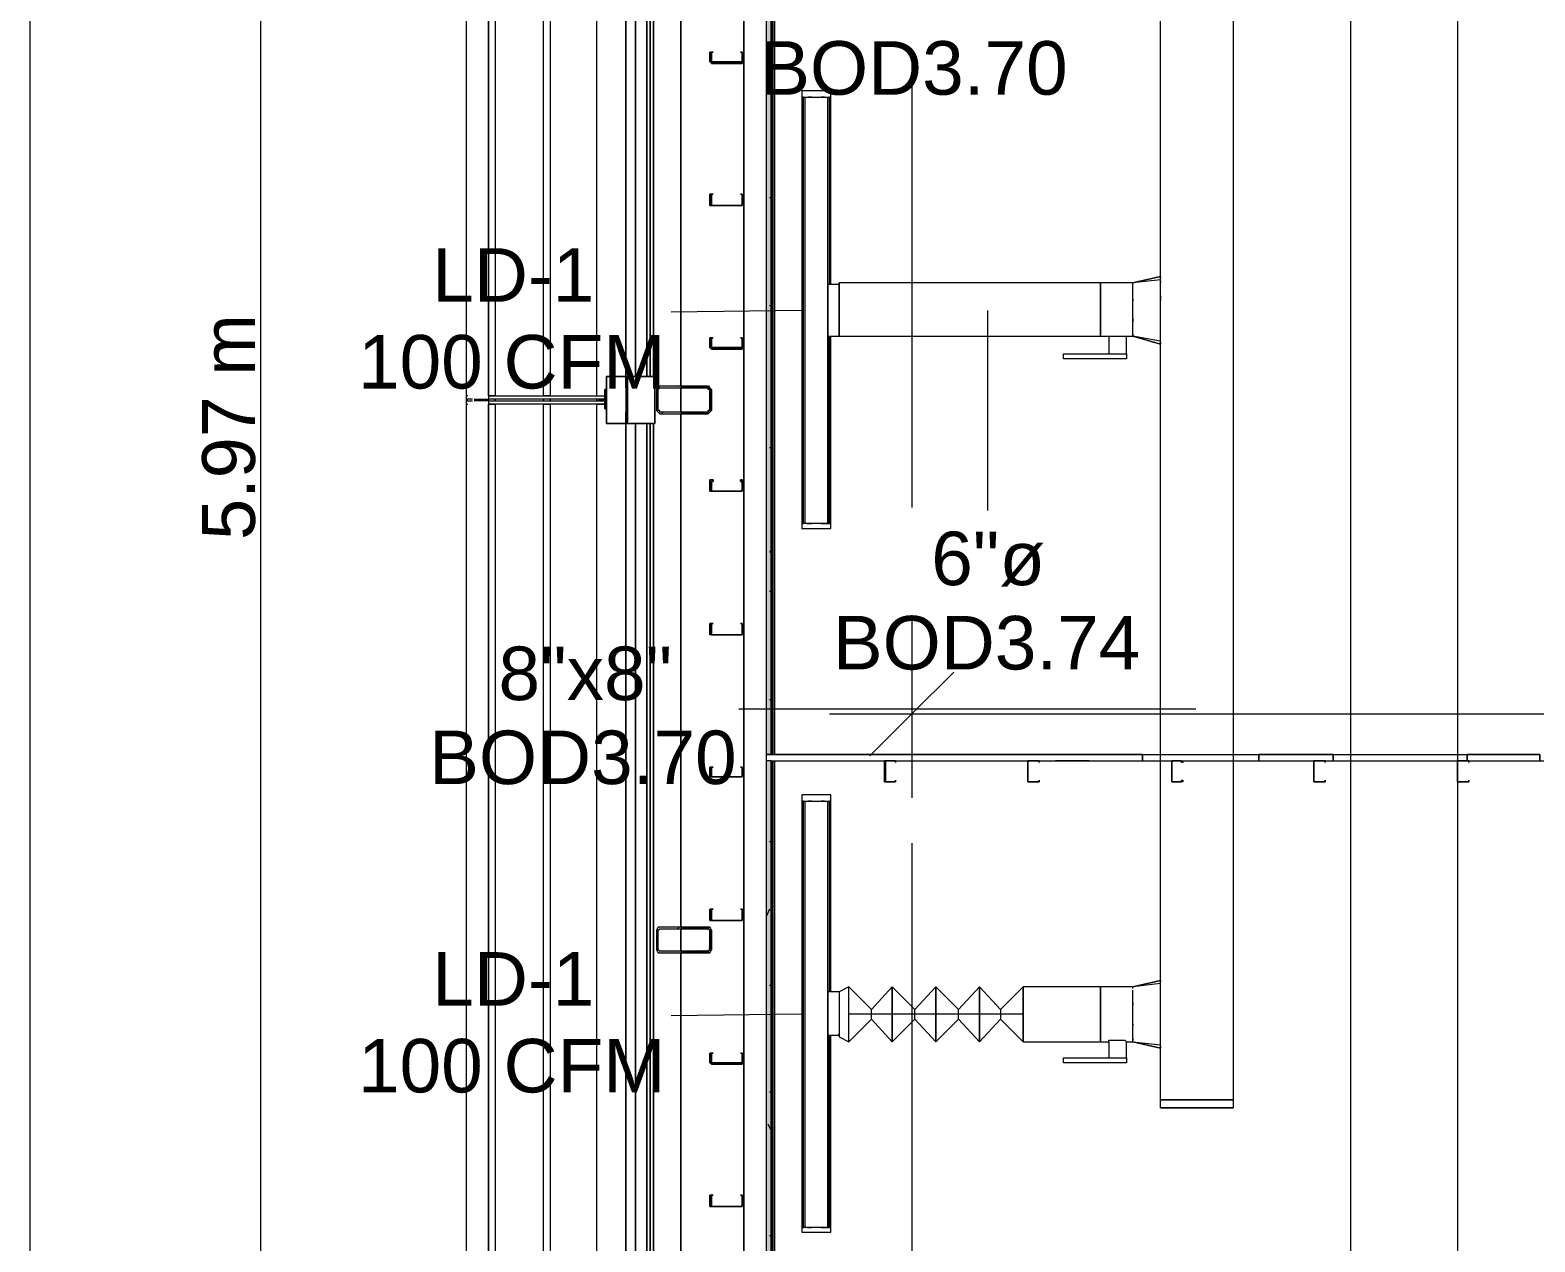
# Model space of a CAD drawing. Header units: metres. Extents: x -2 to 207, y -8 to 52.
# Drawn here: x 5.314 to 9.584, y 33.045 to 36.484 of the extents above; entities that cross this region are included whole.
import ezdxf

# ---------------------------------------------------------------- set-up
doc = ezdxf.new("R2010")
doc.units = ezdxf.units.M
doc.layers.add('HVAC - Ductos', color=5, linetype='Continuous', lineweight=0)
doc.layers.add('PDF_Text', color=7, linetype='Continuous', lineweight=0)
doc.layers.add('PDF_Geometry', color=7, linetype='Continuous', lineweight=0, true_color=0xaaaaaa)
doc.layers.add('PDF_Solid Fills', color=7, linetype='Continuous', lineweight=0, true_color=0xffffff)
doc.styles.add('PDF Helvetica', font='')
doc.styles.get('PDF Helvetica').set_extended_font_data('Helvetica')

msp = doc.modelspace()

# ---------------------------------------------------------------- hatches: boundary and pattern name
at = {"layer": 'PDF_Solid Fills', "lineweight": 0, "transparency": 33554559}
h = msp.add_hatch(color=256, dxfattribs=at)
h.paths.add_polyline_path([(7.4034, 34.4287), (7.4172, 34.4287), (7.4172, 46.7169), (7.4034, 46.7169)])
h.paths.add_polyline_path([(7.4034, 22.7362), (7.4172, 22.7362), (7.4172, 32.8984), (7.4034, 32.8984)])
h.paths.add_polyline_path([(7.4034, 21.2334), (7.4172, 21.2334), (7.4172, 22.7225), (7.4034, 22.7225)])
h.paths.add_polyline_path([(7.4172, 21.2151), (7.4034, 21.2151), (7.4034, 8.9224), (7.4172, 8.9224)])
h.paths.add_polyline_path([(7.4034, 32.9121), (7.4172, 32.9121), (7.4172, 34.4104), (7.4034, 34.4104)])
h = msp.add_hatch(color=256, dxfattribs=at)
h.paths.add_polyline_path([(7.2476, 35.4642), (7.2431, 35.4642), (7.2431, 35.4046), (7.2476, 35.4633)])
h.paths.add_polyline_path([(7.2431, 35.4046), (7.2385, 35.4046), (7.2431, 35.4)])
h.paths.add_polyline_path([(7.0964, 35.4642), (7.0918, 35.4642), (7.0918, 35.4046)])
h.paths.add_polyline_path([(7.2431, 35.4688), (7.2431, 35.4733), (7.0964, 35.4733)])
h.paths.add_polyline_path([(7.101, 35.4), (7.101, 35.4046), (7.0964, 35.4046)])
h.paths.add_polyline_path([(7.101, 35.4), (7.2378, 35.3955), (7.2385, 35.3955), (7.2385, 35.4)])
h = msp.add_hatch(color=256, dxfattribs=at)
h.paths.add_polyline_path([(7.2385, 33.9385), (7.2476, 33.9339), (7.2476, 33.9385)])
h.paths.add_polyline_path([(7.2476, 33.9293), (7.2431, 33.9293), (7.2385, 33.8743), (7.101, 33.8697), (7.101, 33.8743), (7.0964, 33.8743), (7.0964, 33.8652), (7.0979, 33.8652), (7.2431, 33.8697), (7.2476, 33.9284)])
h.paths.add_polyline_path([(7.0964, 33.9293), (7.0918, 33.9293), (7.0918, 33.8743)])

# ---------------------------------------------------------------- linework, layer by layer
at = {"layer": 'HVAC - Ductos', "color": 252, "lineweight": 0, "true_color": 0x939598}
for points in [[(5.3142, 9.1378), (5.3142, 13.976), (5.3142, 23.1715), (5.3142, 32.3715), (5.3142, 41.567), (5.3142, 46.4007)], [(5.5569, 17.1787), (5.5707, 17.2061), (5.6119, 17.229), (5.6761, 17.2473), (5.7632, 17.2611), (5.864, 17.2703), (5.9693, 17.2748), (5.9693, 17.2794), (5.9693, 17.5727), (5.9693, 19.7856), (5.9693, 21.852), (5.9693, 23.1715), (5.9693, 26.2962), (5.9693, 28.7108), (5.9693, 32.3715), (5.9693, 38.3415), (5.9693, 41.567), (5.9693, 45.3515), (5.9693, 46.4007)]]:
    msp.add_lwpolyline(points, dxfattribs=at)
at = {"layer": 'HVAC - Ductos', "lineweight": 0}
for points in [[(9.062, 30.7405), (9.062, 38.5522), (9.3644, 38.5522), (9.3644, 30.1494), (9.3415, 29.957), (9.0849, 29.957), (9.062, 30.1494), (9.062, 30.6305), (9.062, 30.6259)], [(7.5271, 35.0839), (7.5042, 35.0839), (7.5088, 35.0839), (7.5088, 36.2935), (7.5042, 36.2935), (7.5271, 36.2935)], [(7.5042, 36.2935), (7.5042, 35.0839)], [(7.518, 36.2935), (7.5271, 36.2935), (7.5317, 36.2935), (7.5271, 36.2935), (7.5225, 36.2935)], [(7.5638, 36.2935), (7.5866, 36.2935), (7.582, 36.2935), (7.582, 35.762)], [(7.5866, 35.762), (7.5866, 36.2935)], [(8.5213, 35.7849), (8.4434, 35.7666), (8.5213, 35.7849)], [(8.5213, 35.5971), (8.5213, 35.5925), (8.4434, 35.6154), (8.4434, 35.6199), (8.4434, 35.6245), (8.4434, 35.6337), (8.4434, 35.6521), (8.4434, 35.6703), (8.4434, 35.6887), (8.4434, 35.707), (8.4434, 35.7253), (8.4434, 35.7437), (8.4434, 35.7574), (8.4434, 35.762), (8.4434, 35.7666), (8.3518, 35.7666), (8.3518, 35.762), (8.3518, 35.7574), (8.3518, 35.7437), (8.3518, 35.7253), (8.3518, 35.707), (8.3518, 35.6887), (8.3518, 35.6703), (8.3518, 35.6521), (8.3518, 35.6337), (8.3518, 35.6245), (8.3518, 35.6154), (8.3518, 35.6245), (8.3518, 35.6337), (8.3518, 35.6521), (8.3518, 35.6703), (8.3518, 35.6887), (8.3518, 35.707), (8.3518, 35.7253), (8.3518, 35.7437), (8.3518, 35.7574), (8.3518, 35.762), (8.3518, 35.7666), (7.6096, 35.7666)], [(7.6096, 35.762), (7.6096, 35.7528), (7.6096, 35.7437), (7.6096, 35.7253), (7.6096, 35.707), (7.6096, 35.6887), (7.6096, 35.6703), (7.6096, 35.6521), (7.6096, 35.6383), (7.6096, 35.6245), (7.6096, 35.6154), (8.3518, 35.6154), (8.3747, 35.6154), (8.3747, 35.565), (8.3793, 35.565), (8.3839, 35.565), (8.3931, 35.565), (8.3976, 35.565), (8.4068, 35.565), (8.4113, 35.565), (8.4159, 35.565), (8.4205, 35.565)], [(8.5213, 35.707), (8.5213, 35.7116), (8.5213, 35.7253), (8.5213, 35.7345), (8.5213, 35.7391), (8.5213, 35.7437), (8.5213, 35.762), (8.5213, 35.7757), (8.4434, 35.7666)], [(8.5213, 35.7712), (8.5213, 35.7666)], [(8.5213, 35.7299), (8.5213, 35.7162)], [(8.5213, 35.6429), (8.5213, 35.6475), (8.5213, 35.6566), (8.5213, 35.6703), (8.5213, 35.6749), (8.5213, 35.6795), (8.5213, 35.7024)], [(7.5042, 35.6887), (7.1331, 35.6841)], [(8.0311, 35.6887), (8.0311, 35.1205)], [(7.5638, 35.0839), (7.5866, 35.0839), (7.582, 35.0839), (7.582, 35.6154)], [(7.5866, 35.0839), (7.5866, 35.6154)], [(8.3747, 35.6154), (8.3793, 35.6154), (8.3839, 35.6154), (8.3931, 35.6154), (8.4022, 35.6154), (8.4113, 35.6154), (8.4159, 35.6154), (8.4205, 35.6154), (8.4251, 35.6154)], [(8.4251, 35.565), (8.4251, 35.6154), (8.4434, 35.6154), (8.4434, 35.6199), (8.4434, 35.6154)], [(8.5213, 35.6017), (8.4434, 35.6154), (8.5213, 35.5925), (8.5213, 35.5971), (8.5213, 35.6017), (8.5213, 35.6062), (8.5213, 35.6154)], [(8.5213, 35.6199), (8.5213, 35.6337), (8.5213, 35.6383)], [(7.518, 35.0839), (7.5271, 35.0839), (7.5317, 35.0839), (7.5271, 35.0839), (7.5225, 35.0839)], [(7.8157, 34.7815), (7.8157, 34.5433), (7.8157, 34.305)], [(7.9349, 34.6624), (7.8157, 34.5433), (7.6966, 34.4241)], [(8.6222, 34.557), (7.3255, 34.557)], [(7.582, 34.5433), (12.4616, 34.5433), (15.6321, 34.5433), (18.6652, 34.5433), (21.625, 34.5433), (30.7334, 34.5433), (33.2075, 34.5433), (36.1764, 34.5433), (39.2049, 34.5433), (41.6104, 34.5433), (49.2113, 34.5433), (51.5801, 34.5433), (54.5399, 34.5433), (58.1961, 34.5433)], [(7.5271, 33.0863), (7.5042, 33.0863), (7.5088, 33.0863), (7.5088, 34.2958), (7.5042, 34.2958), (7.5271, 34.2958)], [(7.5042, 34.2958), (7.5042, 33.0863)], [(7.518, 34.2958), (7.5271, 34.2958), (7.5317, 34.2958), (7.5271, 34.2958), (7.5225, 34.2958)], [(7.5638, 34.2958), (7.5866, 34.2958), (7.582, 34.2958), (7.582, 33.7552)], [(7.5866, 33.7552), (7.5866, 34.2958)], [(8.5213, 33.7873), (8.4434, 33.769), (8.5213, 33.7873)], [(8.5213, 33.7781), (8.4434, 33.769)], [(7.637, 33.6132), (7.637, 33.6224), (7.637, 33.6361), (7.637, 33.6636), (7.637, 33.6911), (7.637, 33.7186), (7.637, 33.746), (7.637, 33.7598), (7.637, 33.769), (7.6096, 33.7552), (7.5775, 33.7552)], [(7.5775, 33.7506), (7.5775, 33.746), (7.5775, 33.7368), (7.5775, 33.7232), (7.5775, 33.7094), (7.5775, 33.6911), (7.5775, 33.6773), (7.5775, 33.659), (7.5775, 33.6498), (7.5775, 33.6361), (7.5775, 33.6315), (7.6096, 33.6315), (7.6096, 33.6361)], [(7.6096, 33.7552), (7.6096, 33.7506), (7.6096, 33.7368), (7.6096, 33.714), (7.6096, 33.6911), (7.6096, 33.6682), (7.6096, 33.6452), (7.6096, 33.6315), (7.6096, 33.6269), (7.637, 33.6132), (7.637, 33.6224), (7.637, 33.6361), (7.637, 33.6636), (7.637, 33.6911), (7.637, 33.7186), (7.637, 33.746), (7.637, 33.7598), (7.637, 33.769)], [(7.6096, 33.7506), (7.6096, 33.746)], [(7.7012, 33.6773), (7.637, 33.6132), (7.637, 33.769), (7.7012, 33.7048), (7.7607, 33.769), (7.7607, 33.6132), (7.7012, 33.6773), (7.7012, 33.7048)], [(7.8249, 33.6773), (7.7607, 33.6132), (7.7607, 33.769), (7.8249, 33.7048), (7.8845, 33.769), (7.8845, 33.6132), (7.8249, 33.6773), (7.8249, 33.7048)], [(7.9486, 33.6773), (7.8845, 33.6132), (7.8845, 33.769), (7.9486, 33.7048), (8.0081, 33.769), (8.0081, 33.6132), (7.9486, 33.6773), (7.9486, 33.7048)], [(8.0678, 33.6773), (8.0081, 33.6132), (8.0081, 33.769), (8.0678, 33.7048), (8.0678, 33.6773), (8.1318, 33.6132), (8.3518, 33.6132), (8.3518, 33.6178), (8.3518, 33.6269), (8.3518, 33.6361), (8.3518, 33.6544), (8.3518, 33.6728), (8.3518, 33.6911), (8.3518, 33.7094), (8.3518, 33.7277), (8.3518, 33.746), (8.3518, 33.7598), (8.3518, 33.7644), (8.3518, 33.769), (8.1318, 33.769), (8.1318, 33.6132), (8.1318, 33.769), (8.0678, 33.7048)], [(8.4434, 33.7644), (8.4434, 33.769), (8.3518, 33.769), (8.3518, 33.7644), (8.3518, 33.7598), (8.3518, 33.746), (8.3518, 33.7277), (8.3518, 33.7094), (8.3518, 33.6911), (8.3518, 33.6728), (8.3518, 33.6544), (8.3518, 33.6361), (8.3518, 33.6269), (8.3518, 33.6178), (8.3518, 33.6132), (8.3747, 33.6132), (8.3747, 33.5674), (8.3793, 33.5674), (8.3839, 33.5674), (8.3931, 33.5674), (8.3976, 33.5674), (8.4068, 33.5674), (8.4113, 33.5674), (8.4159, 33.5674), (8.4205, 33.5674)], [(8.4251, 33.5674), (8.4251, 33.6132), (8.4434, 33.6132), (8.4434, 33.6178), (8.4434, 33.6224), (8.4434, 33.6269), (8.4434, 33.6361), (8.4434, 33.6544), (8.4434, 33.6728), (8.4434, 33.6911), (8.4434, 33.7094), (8.4434, 33.7277), (8.4434, 33.746), (8.4434, 33.7598)], [(8.5213, 33.7094), (8.5213, 33.714), (8.5213, 33.7232), (8.5213, 33.7368), (8.5213, 33.7414), (8.5213, 33.746), (8.5213, 33.7644), (8.5213, 33.7735)], [(7.5042, 33.6911), (7.1331, 33.6865)], [(8.1318, 33.6911), (8.0678, 33.6911), (8.0127, 33.6911), (7.967, 33.6911), (7.9257, 33.6911), (7.8845, 33.6911), (7.8478, 33.6911), (7.8066, 33.6911), (7.7607, 33.6911), (7.7058, 33.6911), (7.637, 33.6911)], [(8.5213, 33.6452), (8.5213, 33.6498), (8.5213, 33.659), (8.5213, 33.6728), (8.5213, 33.6773), (8.5213, 33.6819), (8.5213, 33.7048)], [(7.6096, 33.6773), (7.6096, 33.659), (7.6096, 33.6498)], [(7.5638, 33.0863), (7.5866, 33.0863), (7.582, 33.0863), (7.582, 33.6315)], [(7.5866, 33.0863), (7.5866, 33.6315)], [(8.3747, 33.6132), (8.3747, 33.6178), (8.3793, 33.6178), (8.3839, 33.6178), (8.3931, 33.6178), (8.4022, 33.6178), (8.4113, 33.6178), (8.4159, 33.6178), (8.4205, 33.6178), (8.4251, 33.6132)], [(8.4434, 33.6132), (8.5213, 33.604), (8.5213, 33.6086), (8.5213, 33.6178)], [(8.5213, 33.6224), (8.5213, 33.6361), (8.5213, 33.6406)], [(8.5213, 33.4253), (8.5213, 33.4482), (8.7275, 33.4482), (8.7275, 33.4253)], [(8.7275, 33.4253), (8.5213, 33.4253), (8.7275, 33.4253)], [(7.518, 33.0863), (7.5271, 33.0863), (7.5317, 33.0863), (7.5271, 33.0863), (7.5225, 33.0863)]]:
    msp.add_lwpolyline(points, dxfattribs=at)
for points in [[(8.7275, 37.1869), (8.7275, 33.4482), (8.5213, 33.4482), (8.5213, 37.1869)], [(7.5042, 36.3118), (7.5042, 36.2935), (7.5866, 36.2935), (7.5866, 36.3118)], [(7.5775, 36.2935), (7.5775, 35.0839), (7.5775, 36.2935), (7.5775, 35.0839), (7.5134, 35.0839), (7.5134, 36.2935)], [(7.5684, 36.2935), (7.5638, 36.2935), (7.5592, 36.2935), (7.5638, 36.2935)], [(8.5213, 35.7803), (8.5213, 35.7849)], [(7.5775, 35.762), (7.5775, 35.7528), (7.5775, 35.7437), (7.5775, 35.7253), (7.5775, 35.707), (7.5775, 35.6887), (7.5775, 35.6703), (7.5775, 35.6521), (7.5775, 35.6383), (7.5775, 35.6245), (7.5775, 35.6154), (7.6096, 35.6154), (7.6096, 35.6245), (7.6096, 35.6337), (7.6096, 35.6521), (7.6096, 35.6703), (7.6096, 35.6887), (7.6096, 35.707), (7.6096, 35.7253), (7.6096, 35.7437), (7.6096, 35.7574), (7.6096, 35.762), (7.6096, 35.7666), (7.6096, 35.762)], [(8.4434, 35.7208), (8.4434, 35.7162)], [(8.4434, 35.6657), (8.4434, 35.6612), (8.4434, 35.6566), (8.4434, 35.6612)], [(8.2464, 35.5512), (8.2464, 35.565), (8.4251, 35.565), (8.4251, 35.5512)], [(7.5042, 35.0701), (7.5866, 35.0701), (7.5866, 35.0839), (7.5042, 35.0839)], [(7.5592, 35.0839), (7.5638, 35.0839), (7.5684, 35.0839), (7.5638, 35.0839)], [(7.5042, 34.3142), (7.5042, 34.2958), (7.5866, 34.2958), (7.5866, 34.3142)], [(7.5775, 34.2958), (7.5775, 33.0863), (7.5775, 34.2958), (7.5775, 33.0863), (7.5134, 33.0863), (7.5134, 34.2958)], [(7.5684, 34.2958), (7.5638, 34.2958), (7.5592, 34.2958), (7.5638, 34.2958)], [(8.5213, 33.7827), (8.5213, 33.7873)], [(8.1318, 33.6132), (8.1318, 33.6178), (8.1318, 33.6269), (8.1318, 33.6361), (8.1318, 33.6544), (8.1318, 33.6728), (8.1318, 33.6911), (8.1318, 33.7094), (8.1318, 33.7277), (8.1318, 33.746), (8.1318, 33.7598), (8.1318, 33.7644), (8.1318, 33.769), (8.1318, 33.7644), (8.1318, 33.7598), (8.1318, 33.746), (8.1318, 33.7277), (8.1318, 33.7094), (8.1318, 33.6911), (8.1318, 33.6728), (8.1318, 33.6544), (8.1318, 33.6361), (8.1318, 33.6269), (8.1318, 33.6178)], [(8.4434, 33.7232), (8.4434, 33.7186)], [(8.4434, 33.6636), (8.4434, 33.659)], [(8.4434, 33.6224), (8.4434, 33.6178)], [(8.5213, 33.5948), (8.4434, 33.6132), (8.5213, 33.5948), (8.5213, 33.5994)], [(8.2464, 33.5536), (8.2464, 33.5674), (8.4251, 33.5674), (8.4251, 33.5536)], [(7.5042, 33.0726), (7.5866, 33.0726), (7.5866, 33.0863), (7.5042, 33.0863)], [(7.5592, 33.0863), (7.5638, 33.0863), (7.5684, 33.0863), (7.5638, 33.0863)]]:
    msp.add_lwpolyline(points, close=True, dxfattribs=at)
at = {"layer": 'PDF_Geometry', "lineweight": 0}
for points in [[(8.1777, 34.4104), (8.4709, 34.4104), (8.4709, 34.4287), (7.4172, 34.4287), (7.4172, 46.7169), (7.3393, 46.7169), (7.3393, 8.9224)], [(9.4102, 8.8766), (9.0069, 8.8766), (8.5992, 8.8766), (8.196, 8.8766), (7.4034, 8.8766), (7.4034, 8.8903), (7.4034, 8.9087), (7.4034, 8.9224), (7.4034, 21.2151), (7.4034, 21.2197), (7.4034, 21.2334), (7.4034, 22.7225), (7.4034, 22.7362), (7.4034, 32.8984), (7.4034, 32.9121), (7.4034, 34.4104), (7.4034, 34.4287), (7.4034, 46.7169)], [(7.4172, 34.4287), (7.4172, 46.7169)], [(7.4172, 34.4287), (7.4172, 41.4662)], [(7.4217, 34.4287), (7.4217, 41.4662)], [(7.3393, 32.4724), (7.3393, 41.0676)], [(7.4172, 41.0676), (7.4172, 34.4287), (7.4034, 34.4287), (7.4172, 34.4287), (8.4709, 34.4287), (8.4709, 34.4104), (8.8008, 34.4104), (8.8008, 34.4287)], [(6.5695, 38.5064), (6.5604, 38.5064), (6.5558, 38.5064), (6.5512, 38.5064), (6.5512, 35.4321), (6.5558, 35.4321), (6.5604, 35.4321), (6.5695, 35.4321)], [(6.6153, 38.5064), (6.6153, 38.4973), (6.6153, 38.5064), (6.6153, 38.4973), (6.6153, 38.5064), (6.6153, 35.4321), (6.9452, 35.4321), (6.9452, 35.4367), (6.9269, 35.4367), (6.9452, 35.4367)], [(6.6336, 38.4881), (6.6153, 38.4881), (6.6153, 35.4459), (6.6153, 38.4881), (6.6336, 38.4881), (6.6336, 35.4459), (6.6153, 35.4459), (6.6153, 38.4881), (6.6153, 35.4459), (6.6336, 35.4459)], [(6.6153, 35.4459), (6.6153, 38.4881)], [(6.9223, 35.4459), (6.9223, 38.4881), (6.9452, 38.4881), (6.9223, 38.4881)], [(7.8157, 36.3988), (7.8157, 35.1297)], [(6.9498, 35.5008), (6.9498, 35.4642)], [(6.9498, 35.5008), (6.9498, 35.4642)], [(6.9498, 35.5008), (6.9498, 35.4642)], [(6.9498, 35.5008), (6.9498, 35.4642)], [(6.5558, 35.4459), (6.5512, 35.4459), (6.5512, 35.4367), (6.5558, 35.4367)], [(6.6153, 35.4459), (6.9452, 35.4459)], [(6.7711, 35.4459), (6.7895, 35.4459)], [(6.9223, 35.4459), (6.9452, 35.4459)], [(6.9223, 35.4459), (6.9452, 35.4459)], [(6.9498, 35.4642), (6.9452, 35.4642)], [(6.9498, 35.4642), (6.9452, 35.4642)], [(6.9498, 35.4642), (6.9452, 35.4642)], [(6.9498, 35.4642), (6.9452, 35.4642)], [(6.9498, 35.4642), (6.9452, 35.4642)], [(6.9498, 35.4642), (6.9452, 35.4642)], [(6.9452, 35.4459), (6.9452, 35.4596)], [(6.9452, 35.455), (6.9452, 35.4596)], [(6.9452, 35.4459), (6.9452, 35.4596)], [(6.9452, 35.455), (6.9452, 35.4596)], [(6.9452, 35.4459), (6.9452, 35.4596)], [(6.9452, 35.455), (6.9452, 35.4596)], [(6.9452, 35.4459), (6.9452, 35.4596)], [(6.9452, 35.455), (6.9452, 35.4596)], [(6.9498, 35.4642), (6.9498, 35.4688)], [(6.9498, 35.4642), (6.9498, 35.4688)], [(6.9498, 35.4642), (6.9498, 35.4688)], [(6.9498, 35.4642), (6.9498, 35.4688)], [(7.1606, 35.4733), (7.2385, 35.4733), (7.2431, 35.4733)], [(7.2431, 35.4688), (7.2476, 35.4642), (7.2476, 35.4046), (7.2431, 35.4), (7.2385, 35.3954), (7.1606, 35.3954)], [(7.1606, 35.4), (7.2385, 35.4), (7.2385, 35.4046), (7.2431, 35.4046), (7.2431, 35.4642), (7.2385, 35.4642), (7.2385, 35.4688), (7.1606, 35.4688)], [(7.1743, 35.4688), (7.1788, 35.4733)], [(6.5695, 35.4367), (6.5604, 35.4367), (6.5558, 35.4367), (6.5512, 35.4367), (6.5512, 32.3669), (6.5558, 32.3669), (6.5604, 32.3669), (6.5695, 32.3669)], [(6.5558, 35.4321), (6.5512, 35.4321), (6.5512, 35.423), (6.5558, 35.423)], [(6.5741, 35.4367), (6.5833, 35.4367), (6.6016, 35.4367), (6.6153, 35.4367), (6.6153, 35.4321), (6.6016, 35.4321), (6.5833, 35.4321), (6.5741, 35.4321)], [(6.6153, 35.4367), (6.6153, 35.4321), (6.6153, 35.4367), (6.6153, 35.4321), (6.6153, 35.4367), (6.6153, 32.3669), (6.9452, 32.3669), (6.9452, 32.3715), (6.9269, 32.3715), (6.9452, 32.3715)], [(6.9452, 35.4321), (6.9452, 35.4367), (6.9452, 35.4321), (6.9269, 35.4321), (6.9452, 35.4321), (6.9452, 35.4367), (6.6153, 35.4367), (6.6153, 35.4321)], [(6.6153, 35.4321), (6.6153, 35.4367), (6.6153, 35.4321)], [(6.6153, 35.4321), (6.6153, 35.4367), (6.6153, 35.4321)], [(6.9452, 32.3853), (6.9452, 32.3944), (6.9452, 32.3807), (6.9223, 32.3807), (6.9223, 35.423), (6.9452, 35.423), (6.6153, 35.423), (6.6153, 32.3807), (6.9452, 32.3807), (6.9452, 32.3944), (6.9498, 32.3944), (6.9452, 32.3944), (6.9452, 32.3441), (6.9498, 32.3441), (6.9498, 32.3028), (6.9498, 32.3441)], [(6.6336, 35.423), (6.6153, 35.423), (6.6153, 32.3807), (6.6153, 35.423), (6.6336, 35.423), (6.6336, 32.3807), (6.6153, 32.3807), (6.6153, 35.423), (6.6153, 32.3807), (6.6336, 32.3807)], [(6.7895, 35.423), (6.7711, 35.423)], [(6.9452, 35.423), (6.9223, 35.423)], [(6.9452, 35.4092), (6.9452, 35.423)], [(6.9452, 35.4092), (6.9452, 35.423)], [(6.9452, 35.4092), (6.9452, 35.423)], [(6.9452, 35.4092), (6.9452, 35.423)], [(6.9452, 35.4092), (6.9452, 35.4184)], [(6.9452, 35.4092), (6.9452, 35.4184)], [(6.9452, 35.4092), (6.9452, 35.4184)], [(6.9452, 35.4092), (6.9452, 35.4184)], [(6.9452, 35.4092), (6.9498, 35.4092)], [(6.9452, 35.4092), (6.9498, 35.4092)], [(6.9452, 35.4092), (6.9498, 35.4092)], [(6.9452, 35.4092), (6.9498, 35.4092)], [(6.9498, 35.4092), (6.9498, 35.368)], [(6.9498, 35.4046), (6.9498, 35.4092)], [(6.9498, 35.4092), (6.9498, 35.368)], [(6.9498, 35.4046), (6.9498, 35.4092)], [(6.9498, 35.4092), (6.9498, 35.368)], [(6.9498, 35.4046), (6.9498, 35.4092)], [(6.9498, 35.4092), (6.9498, 35.368)], [(6.9498, 35.4046), (6.9498, 35.4092)], [(7.0048, 35.4), (7.0048, 35.368)], [(7.0048, 35.4), (7.0048, 35.368)], [(7.1056, 35.3954), (7.1102, 35.4)], [(7.2247, 35.3954), (7.2293, 35.4)], [(7.2431, 35.4138), (7.2476, 35.4138)], [(7.8157, 34.8136), (7.8157, 34.4975)], [(7.4034, 34.4104), (7.4034, 34.4287)], [(8.4709, 34.4287), (8.8008, 34.4287), (9.0115, 34.4287), (9.0115, 34.4104), (9.3918, 34.4104), (9.3918, 34.4287)], [(8.9887, 34.4104), (9.0115, 34.4104), (9.0115, 34.4287), (8.8008, 34.4287), (8.8008, 34.4104), (8.9611, 34.4104)], [(9.0115, 34.4287), (9.3918, 34.4287), (9.598, 34.4287), (9.598, 34.4104), (9.7722, 34.4104)], [(7.4172, 34.4104), (7.4034, 34.4104)], [(7.4172, 8.9224), (7.4172, 21.2151), (8.448, 21.2151), (8.448, 21.2334), (7.4172, 21.2334), (7.4172, 22.7225), (14.4684, 22.7225), (14.4684, 22.7362), (7.4172, 22.7362), (7.4172, 32.8984), (9.0115, 32.8984), (9.0115, 32.9121), (7.4172, 32.9121), (7.4172, 34.4104), (7.7424, 34.4104)], [(7.4172, 34.4104), (7.4172, 32.9121)], [(7.4217, 32.9121), (7.4217, 34.4104)], [(7.7699, 34.4104), (8.1502, 34.4104)], [(8.5855, 34.4104), (8.5855, 34.4058), (8.5809, 34.4058), (8.5809, 34.4104), (8.5534, 34.4104)], [(9.3964, 34.4104), (9.3964, 34.4058), (9.3964, 34.4104), (9.3644, 34.4104)], [(7.8157, 34.1767), (7.8157, 32.9076)], [(7.0048, 33.9385), (7.0048, 33.8652)], [(7.1514, 33.9339), (7.156, 33.9385)], [(7.1606, 33.9385), (7.2385, 33.9385), (7.2431, 33.9385)], [(7.1606, 33.8697), (7.2385, 33.8697), (7.2431, 33.8743), (7.2431, 33.9293), (7.2385, 33.9339), (7.1606, 33.9339)], [(7.2431, 33.9339), (7.2476, 33.9293), (7.2476, 33.8743), (7.2431, 33.8697)], [(7.2431, 33.9018), (7.2476, 33.9064)], [(7.0918, 33.8789), (7.0964, 33.8835)], [(7.2431, 33.8652), (7.2385, 33.8652), (7.1606, 33.8652)], [(7.2018, 33.8652), (7.2064, 33.8697)]]:
    msp.add_lwpolyline(points, dxfattribs=at)
for points in [[(7.4172, 34.4287), (7.4172, 41.4662)], [(7.4263, 41.4662), (7.4263, 34.4287)], [(6.7895, 35.4459), (6.7711, 35.4459), (6.7711, 38.4881), (6.7895, 38.4881)], [(7.0048, 36.967), (7.0048, 38.4331), (7.0048, 36.967), (7.0048, 35.5008)], [(7.1606, 36.967), (7.1606, 37.0403), (7.1606, 36.967), (7.1606, 36.8937), (7.1606, 35.4733), (7.1606, 36.8937)], [(7.0322, 36.967), (7.0322, 35.5008)], [(7.0644, 36.967), (7.0644, 35.5008)], [(7.0735, 36.967), (7.0735, 35.5008)], [(7.0826, 36.967), (7.0826, 35.5008)], [(7.2431, 36.4218), (7.2431, 36.3943), (7.2476, 36.3943), (7.2476, 36.3897), (7.3347, 36.3897), (7.3347, 36.3943), (7.3347, 36.4218), (7.3301, 36.4218), (7.3347, 36.4218), (7.3347, 36.3943), (7.2476, 36.3943), (7.2476, 36.4218), (7.2522, 36.4218)], [(7.2522, 36.4218), (7.2476, 36.4218), (7.2476, 36.3943), (7.3347, 36.3943), (7.3347, 36.4218), (7.3301, 36.4218), (7.3347, 36.4218), (7.3347, 36.3943), (7.3347, 36.3897), (7.2476, 36.3897), (7.2476, 36.3943), (7.2431, 36.3943), (7.2431, 36.4218)], [(7.2431, 36.0186), (7.2431, 35.9865), (7.2476, 35.9865), (7.3347, 35.9865), (7.3347, 36.0186), (7.3301, 36.0186), (7.3347, 36.0186), (7.3347, 35.9865), (7.2476, 35.9865), (7.2476, 36.0186), (7.2522, 36.0186)], [(7.2522, 36.0186), (7.2476, 36.0186), (7.2476, 35.9865), (7.3347, 35.9865), (7.3347, 36.0186), (7.3301, 36.0186), (7.3347, 36.0186), (7.3347, 35.9865), (7.2476, 35.9865), (7.2431, 35.9865), (7.2431, 36.0186)], [(7.2431, 35.6108), (7.2431, 35.5833), (7.2476, 35.5787), (7.3347, 35.5787), (7.3347, 35.5833), (7.3347, 35.6108), (7.3301, 35.6108), (7.3347, 35.6108), (7.3347, 35.5833), (7.2476, 35.5833), (7.2476, 35.6108), (7.2522, 35.6108)], [(7.2522, 35.6108), (7.2476, 35.6108), (7.2476, 35.5833), (7.3347, 35.5833), (7.3347, 35.6108), (7.3301, 35.6108), (7.3347, 35.6108), (7.3347, 35.5833), (7.3347, 35.5787), (7.2476, 35.5787), (7.2431, 35.5833), (7.2431, 35.6108)], [(7.0048, 35.368), (7.0094, 35.368), (7.014, 35.368), (7.0826, 35.368), (7.0872, 35.368), (7.0872, 35.5008), (7.0826, 35.5008), (7.014, 35.5008), (7.0094, 35.5008), (7.0048, 35.5008), (7.0048, 35.368), (7.0002, 35.368), (6.9544, 35.368), (6.9498, 35.368), (6.9498, 35.5008), (6.9544, 35.5008), (7.0002, 35.5008), (7.0048, 35.5008)], [(7.0872, 35.5008), (7.0826, 35.5008), (7.014, 35.5008), (7.0094, 35.5008), (7.0048, 35.5008), (7.0002, 35.5008), (6.9544, 35.5008), (6.9498, 35.5008), (6.9498, 35.368), (6.9544, 35.368), (7.0002, 35.368), (7.0048, 35.368), (7.0094, 35.368), (7.014, 35.368), (7.0826, 35.368), (7.0872, 35.368)], [(7.0002, 35.5008), (6.9544, 35.5008)], [(7.0002, 35.5008), (6.9544, 35.5008)], [(7.0048, 35.4688), (7.0048, 35.5008)], [(7.0048, 35.4688), (7.0048, 35.5008)], [(7.0094, 35.5008), (7.0094, 35.368)], [(7.0094, 35.5008), (7.0094, 35.4688)], [(7.0826, 35.5008), (7.014, 35.5008)], [(7.0872, 35.5008), (7.0872, 35.368)], [(6.9498, 35.4688), (6.9498, 35.4642), (6.9452, 35.4642), (6.9498, 35.4642)], [(6.9452, 35.4184), (6.9452, 35.4092), (6.9452, 35.4596), (6.9452, 35.4642), (6.9452, 35.4596), (6.9452, 35.4092)], [(6.9452, 35.4642), (6.9498, 35.4642)], [(6.9452, 35.4642), (6.9498, 35.4642)], [(6.9452, 35.4596), (6.9452, 35.455)], [(7.0872, 35.4046), (7.0872, 35.4), (7.0872, 35.4046), (7.0872, 35.4092), (7.0872, 35.4642), (7.0872, 35.4688), (7.0872, 35.4642), (7.0872, 35.4092), (7.0872, 35.4046), (7.0872, 35.4)], [(7.0872, 35.4046), (7.0872, 35.4092), (7.0872, 35.4642), (7.0872, 35.4688), (7.0872, 35.4642), (7.0872, 35.4092)], [(7.101, 35.4733), (7.0964, 35.4688), (7.0918, 35.4642), (7.0918, 35.4046), (7.0964, 35.4), (7.101, 35.3954), (7.2385, 35.3954), (7.2431, 35.4), (7.2476, 35.4046), (7.2476, 35.4642), (7.2431, 35.4688), (7.2385, 35.4733)], [(7.0964, 35.4046), (7.0964, 35.4642), (7.101, 35.4688), (7.2385, 35.4688), (7.2431, 35.4642), (7.2431, 35.4046), (7.2385, 35.4046), (7.2385, 35.4), (7.101, 35.4), (7.101, 35.4046)], [(7.1606, 35.4367), (7.1606, 35.4688), (7.1606, 35.4367), (7.1606, 35.4)], [(6.6336, 35.4321), (6.6336, 35.4367)], [(6.7711, 35.4367), (6.7711, 35.4321)], [(6.7895, 32.3807), (6.7711, 32.3807), (6.7711, 35.423), (6.7895, 35.423)], [(6.7895, 35.4321), (6.7895, 35.4367)], [(6.9223, 35.4367), (6.9223, 35.4321)], [(6.9498, 35.4), (6.9498, 35.4046), (6.9498, 35.4), (6.9498, 35.4046), (6.9498, 35.4092), (6.9452, 35.4092), (6.9498, 35.4092), (6.9498, 35.4046)], [(6.9498, 35.4092), (6.9452, 35.4092)], [(6.9498, 35.4092), (6.9452, 35.4092)], [(6.9498, 35.4092), (6.9452, 35.4092)], [(7.0048, 35.368), (7.0048, 35.4)], [(7.0094, 35.4), (7.0094, 35.368)], [(6.9544, 35.368), (7.0002, 35.368)], [(6.9544, 35.368), (7.0002, 35.368)], [(7.0048, 33.9018), (7.0048, 32.4357), (7.0048, 33.9018), (7.0048, 35.368)], [(7.014, 35.368), (7.0826, 35.368)], [(7.0322, 35.368), (7.0322, 33.9018)], [(7.0644, 35.368), (7.0644, 33.9018)], [(7.0735, 35.368), (7.0735, 33.9018)], [(7.0826, 35.368), (7.0826, 33.9018)], [(7.1606, 33.9385), (7.1606, 35.3954)], [(7.2431, 35.2076), (7.2431, 35.1755), (7.2476, 35.1755), (7.3347, 35.1755), (7.3347, 35.2076), (7.3301, 35.2076), (7.3301, 35.203), (7.3347, 35.203), (7.3347, 35.1755), (7.2476, 35.1755), (7.2476, 35.203), (7.2522, 35.203), (7.2522, 35.2076)], [(7.2522, 35.2076), (7.2522, 35.203), (7.2476, 35.203), (7.2476, 35.1755), (7.3347, 35.1755), (7.3347, 35.203), (7.3301, 35.203), (7.3301, 35.2076), (7.3347, 35.2076), (7.3347, 35.1755), (7.2476, 35.1755), (7.2431, 35.1755), (7.2431, 35.2076)], [(7.2431, 34.7998), (7.2431, 34.7724), (7.2476, 34.7678), (7.3347, 34.7678), (7.3347, 34.7724), (7.3347, 34.7998), (7.3301, 34.7998), (7.3347, 34.7998), (7.3347, 34.7724), (7.3347, 34.7678), (7.2476, 34.7678), (7.2476, 34.7724), (7.2476, 34.7998), (7.2522, 34.7998)], [(7.2522, 34.7998), (7.2476, 34.7998), (7.2476, 34.7724), (7.2476, 34.7678), (7.3347, 34.7678), (7.3347, 34.7724), (7.3347, 34.7998), (7.3301, 34.7998), (7.3347, 34.7998), (7.3347, 34.7724), (7.3347, 34.7678), (7.2476, 34.7678), (7.2431, 34.7678), (7.2431, 34.7724), (7.2431, 34.7998)], [(8.2235, 34.4287), (8.2281, 34.4287), (8.2373, 34.4287), (8.2464, 34.4287), (8.2602, 34.4287), (8.2693, 34.4287), (8.283, 34.4287), (8.2968, 34.4287), (8.306, 34.4287), (8.3151, 34.4287), (8.3197, 34.4287), (8.3151, 34.4287), (8.306, 34.4287), (8.2968, 34.4287), (8.283, 34.4287), (8.2693, 34.4287), (8.2602, 34.4287), (8.2464, 34.4287), (8.2373, 34.4287), (8.2281, 34.4287)], [(9.598, 34.4287), (9.3918, 34.4287), (9.3918, 34.4104), (9.598, 34.4104)], [(7.2431, 34.3921), (7.2431, 34.3646), (7.2476, 34.3646), (7.3347, 34.3646), (7.3347, 34.3921), (7.3301, 34.3921), (7.3347, 34.3921), (7.3347, 34.3646), (7.2476, 34.3646), (7.2476, 34.3921), (7.2522, 34.3921)], [(7.2522, 34.3921), (7.2476, 34.3921), (7.2476, 34.3646), (7.3347, 34.3646), (7.3347, 34.3921), (7.3301, 34.3921), (7.3347, 34.3921), (7.3347, 34.3646), (7.2476, 34.3646), (7.2431, 34.3646), (7.2431, 34.3921)], [(7.4172, 32.9121), (7.4172, 34.4104)], [(7.4172, 34.4104), (7.4172, 32.9121)], [(7.4263, 34.4104), (7.4263, 32.9121)], [(7.7699, 34.4104), (7.7424, 34.4104), (7.7378, 34.4104), (7.7378, 34.3508), (7.7424, 34.3508), (7.7699, 34.3508), (7.7699, 34.3554), (7.7699, 34.3508), (7.7424, 34.3508), (7.7424, 34.4104), (7.7699, 34.4104), (7.7699, 34.4058)], [(8.1777, 34.4104), (8.1502, 34.4104), (8.1456, 34.4104), (8.1456, 34.3508), (8.1502, 34.3508), (8.1777, 34.3508), (8.1777, 34.3554), (8.1777, 34.3508), (8.1502, 34.3508), (8.1456, 34.3508), (8.1456, 34.4104), (8.1502, 34.4104), (8.1777, 34.4104), (8.1777, 34.4058)], [(8.2235, 34.4104), (8.2281, 34.4104), (8.2373, 34.4104), (8.2464, 34.4104), (8.2602, 34.4104), (8.2693, 34.4104), (8.283, 34.4104), (8.2968, 34.4104), (8.306, 34.4104), (8.3151, 34.4104), (8.3197, 34.4104), (8.3151, 34.4104), (8.306, 34.4104), (8.2968, 34.4104), (8.283, 34.4104), (8.2693, 34.4104), (8.2602, 34.4104), (8.2464, 34.4104), (8.2373, 34.4104), (8.2281, 34.4104)], [(8.5534, 34.3508), (8.5809, 34.3508), (8.5809, 34.3554), (8.5855, 34.3554), (8.5855, 34.3508), (8.5534, 34.3508), (8.5534, 34.4104)], [(8.9887, 34.4104), (8.9611, 34.4104), (8.9566, 34.4104), (8.9566, 34.3508), (8.9611, 34.3508), (8.9887, 34.3508), (8.9887, 34.3554), (8.9887, 34.3508), (8.9611, 34.3508), (8.9566, 34.3508), (8.9566, 34.4104), (8.9611, 34.4104), (8.9887, 34.4104), (8.9887, 34.4058)], [(9.3644, 34.3508), (9.3964, 34.3508), (9.3964, 34.3554), (9.3964, 34.3508), (9.3644, 34.3508), (9.3644, 34.4104)], [(7.2431, 33.9889), (7.2431, 33.9568), (7.2476, 33.9568), (7.3347, 33.9568), (7.3347, 33.9889), (7.3301, 33.9889), (7.3347, 33.9889), (7.3347, 33.9568), (7.2476, 33.9568), (7.2476, 33.9889), (7.2522, 33.9889)], [(7.2522, 33.9889), (7.2476, 33.9889), (7.2476, 33.9568), (7.3347, 33.9568), (7.3347, 33.9889), (7.3301, 33.9889), (7.3347, 33.9889), (7.3347, 33.9568), (7.2476, 33.9568), (7.2431, 33.9568), (7.2431, 33.9889)], [(7.101, 33.9385), (7.0964, 33.9385), (7.0918, 33.9293), (7.0918, 33.8743), (7.0964, 33.8652), (7.101, 33.8652), (7.2385, 33.8652), (7.2431, 33.8652), (7.2476, 33.8743), (7.2476, 33.9293), (7.2431, 33.9385), (7.2385, 33.9385)], [(7.0964, 33.8743), (7.0964, 33.9293), (7.101, 33.9339), (7.2385, 33.9339), (7.2431, 33.9293), (7.2431, 33.8743), (7.2385, 33.8697), (7.101, 33.8697)], [(7.1606, 33.9018), (7.1606, 33.9339), (7.1606, 33.9018), (7.1606, 33.8697)], [(7.0322, 33.9018), (7.0322, 32.4357)], [(7.0644, 33.9018), (7.0644, 32.4357)], [(7.0735, 33.9018), (7.0735, 32.4357)], [(7.0826, 33.9018), (7.0826, 32.4357)], [(7.1606, 32.4448), (7.1606, 33.8652)], [(7.2431, 33.5811), (7.2431, 33.5536), (7.2476, 33.5536), (7.2476, 33.549), (7.3347, 33.549), (7.3347, 33.5536), (7.3347, 33.5811), (7.3301, 33.5811), (7.3347, 33.5811), (7.3347, 33.5536), (7.2476, 33.5536), (7.2476, 33.5811), (7.2522, 33.5811)], [(7.2522, 33.5811), (7.2476, 33.5811), (7.2476, 33.5536), (7.3347, 33.5536), (7.3347, 33.5811), (7.3301, 33.5811), (7.3347, 33.5811), (7.3347, 33.5536), (7.3347, 33.549), (7.2476, 33.549), (7.2431, 33.5536), (7.2431, 33.5811)], [(7.2431, 33.1779), (7.2431, 33.1458), (7.2476, 33.1458), (7.3347, 33.1458), (7.3347, 33.1779), (7.3301, 33.1779), (7.3347, 33.1779), (7.3347, 33.1458), (7.2476, 33.1458), (7.2476, 33.1779), (7.2522, 33.1779)], [(7.2522, 33.1779), (7.2476, 33.1779), (7.2476, 33.1458), (7.3347, 33.1458), (7.3347, 33.1779), (7.3301, 33.1779), (7.3347, 33.1779), (7.3347, 33.1458), (7.2476, 33.1458), (7.2431, 33.1458), (7.2431, 33.1779)]]:
    msp.add_lwpolyline(points, close=True, dxfattribs=at)
at = {"layer": 'PDF_Geometry', "color": 7, "lineweight": 0, "true_color": 0xffffff}
for points in [[(7.4172, 36.4355), (7.4034, 36.4126)], [(7.4172, 36.408), (7.4034, 36.4264)], [(7.4126, 36.4126), (7.4172, 36.4126)], [(7.4126, 36.0094), (7.4172, 36.0094)], [(7.4172, 35.8261), (7.4172, 35.8216)], [(7.4126, 35.7024), (7.4172, 35.7024)], [(7.4126, 35.2992), (7.4172, 35.2992)], [(7.4172, 35.0106), (7.4126, 35.0014)], [(7.4126, 34.8915), (7.4172, 34.8915)], [(7.4126, 34.5845), (7.4172, 34.5845)], [(7.4126, 34.1813), (7.4172, 34.1813)], [(7.4126, 33.9889), (7.4034, 33.9705)], [(7.4126, 33.7735), (7.4172, 33.7735)], [(7.4126, 33.4711), (7.4172, 33.4711)], [(7.4172, 33.3612), (7.408, 33.3795)], [(7.4126, 33.0634), (7.4172, 33.0634)]]:
    msp.add_lwpolyline(points, dxfattribs=at)
at = {"layer": 'PDF_Geometry', "color": 254, "lineweight": 0, "true_color": 0xd2d2d2}
for points in [[(7.2431, 36.4218), (7.2476, 36.4218)], [(7.2889, 35.5787), (7.2889, 35.5833)], [(7.7378, 34.4012), (7.7424, 34.4012)], [(7.747, 34.4104), (7.7516, 34.4104)], [(7.2705, 33.549), (7.2705, 33.5536)]]:
    msp.add_lwpolyline(points, dxfattribs=at)

# ---------------------------------------------------------------- texts
at = {"layer": 'PDF_Text', "lineweight": 0, "char_height": 0.1519, "attachment_point": 4, "style": 'PDF Helvetica'}
for s, insert in [('BOD3.70', (7.3855, 36.3757)), ('LD-1', (6.4554, 35.7892)), ('100 CFM', (6.2446, 35.5418)), ('6"ø', (7.8712, 34.9828)), ('BOD3.74', (7.5917, 34.7445)), ('8"x8"', (6.6432, 34.6575)), ('BOD3.70', (6.4462, 34.4192)), ('LD-1', (6.4554, 33.7915)), ('100 CFM', (6.2446, 33.5441))]:
    msp.add_mtext(s, dxfattribs=dict(at, insert=insert))
at = {"layer": 'PDF_Text', "color": 252, "lineweight": 0, "true_color": 0x939598, "insert": (5.8783, 35.0373), "char_height": 0.15002, "attachment_point": 4, "rotation": 90, "style": 'PDF Helvetica'}
msp.add_mtext('5.97 m', dxfattribs=at)

doc.saveas('drawing.dxf')
